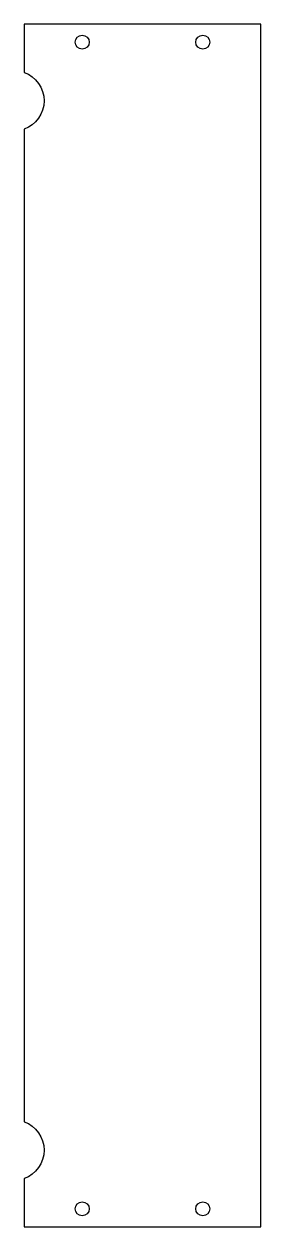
# Model space of a CAD drawing. Header units: millimetres. Extents: x 186 to 245, y -159 to 139.
import ezdxf

# ---------------------------------------------------------------- set-up
doc = ezdxf.new("R2010")
doc.units = ezdxf.units.MM
doc.layers.get('0').update_dxf_attribs({"linetype": 'CONTINUOUS'})

msp = doc.modelspace()

# ---------------------------------------------------------------- linework, layer by layer
msp.add_lwpolyline([(186.31, -133.26, -0.707107), (186.31, -147.4), (186.31, -159.4), (245.31, -159.4), (245.31, 139.5), (186.31, 139.5), (186.31, 127.5, -0.707107), (186.31, 113.36)], format="xyb", close=True)
for centre in [(200.81, 135), (230.81, 135), (200.81, -154.9), (230.81, -154.9)]:
    msp.add_circle(centre, 1.75)

doc.saveas('drawing.dxf')
